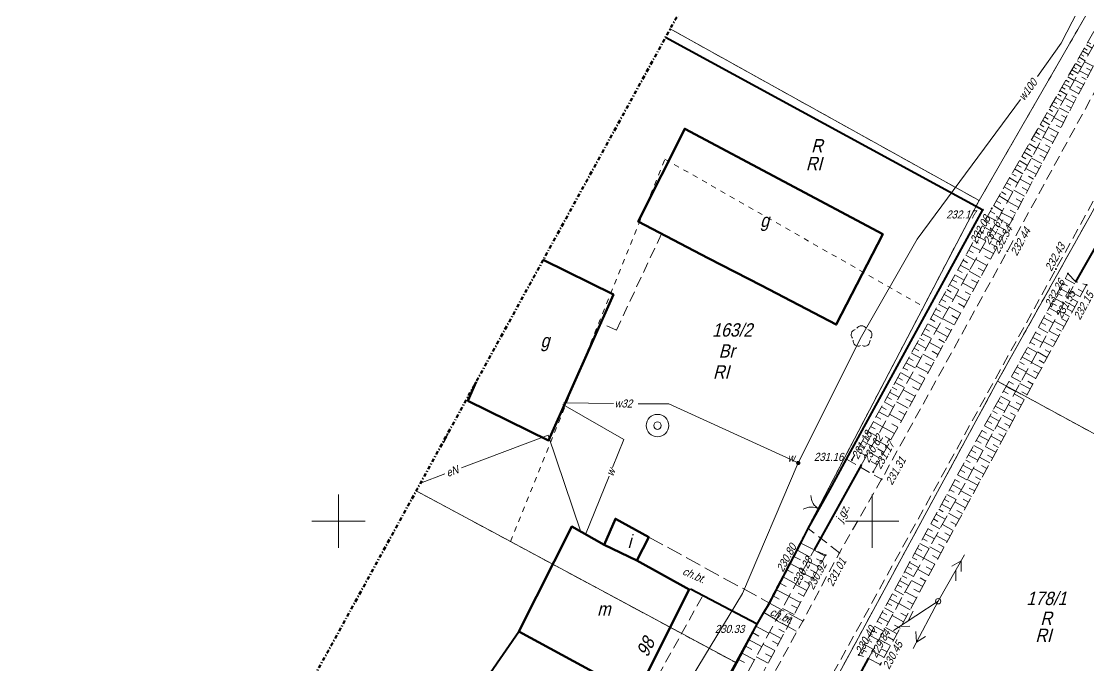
# Model space of a CAD drawing. Extents: x 7449598 to 7450455, y 5563374 to 5564952.
# Drawn here: x 7449870.3 to 7449970.3, y 5564036.5 to 5564096.8 of the extents above; entities that cross this region are included whole.
import ezdxf
from ezdxf.enums import TextEntityAlignment as Align

# ---------------------------------------------------------------- set-up
doc = ezdxf.new("R2010")
doc.units = 0
doc.header["$MEASUREMENT"] = 0
for name, pattern in [('217-500', [2, -0.5, 1.5]), ('218-500', [1, 0.5, -0.5]), ('420-500', [1.5, 1, -0.5]), ('823-500', [1.75, 1.25, -0.5]), ('DGN Style 4', [0.686427, 0.343214, -0.171607, 0, -0.171607])]:
    doc.linetypes.add(name, pattern=pattern)
for name, color, linetype, lineweight in [('21', 252, 'Continuous', 0), ('40', 252, 'Continuous', 0), ('52', 252, 'Continuous', 0), ('61', 252, 'Continuous', 0), ('EDZPD_219', 7, 'Continuous', 0), ('GULENN', 1, 'Continuous', 13), ('GULTPR', 36, 'Continuous', 13), ('GUPWZA', 7, 'Continuous', 0), ('SDRPK_420', 7, 'Continuous', 0), ('SDRPK_423', 7, 'Continuous', 0), ('SDRPT_414', 7, 'Continuous', 0), ('SZOPO_902', 7, 'Continuous', 0), ('SZOPO_905', 7, 'Continuous', 0), ('UEEPA_510', 7, 'Continuous', 0), ('UEEPO_585', 7, 'Continuous', 0), ('UWWPO_581', 7, 'Continuous', 0), ('Warstwa 1', 7, 'Continuous', 0), ('Warstwa 24', 7, 'Continuous', 0), ('Warstwa 26', 7, 'Continuous', 0), ('Warstwa 28', 7, 'Continuous', 0), ('Warstwa 29', 7, 'Continuous', 0), ('Warstwa 3', 7, 'Continuous', 0), ('Warstwa 4', 7, 'Continuous', 0), ('Warstwa 60', 7, 'Continuous', 0), ('Warstwa 8', 7, 'Continuous', 0), ('WUKPS_403', 7, 'Continuous', 0), ('WUKPS_820', 7, 'Continuous', 0), ('WUKPS_823', 7, 'Continuous', 0), ('WUKPS_824', 7, 'Continuous', 0)]:
    doc.layers.add(name, color=color, linetype=linetype, lineweight=lineweight)
doc.styles.add('Style-WORKING_1250 I 0.26180', font='WORKING_1250.shx', dxfattribs={"oblique": 14.999978})

# ---------------------------------------------------------------- blocks, each defined once
blk = doc.blocks.new('STD')
at = {"layer": '40', "color": 0, "linetype": 'Continuous', "lineweight": 0}
for radius in [105, 35]:
    blk.add_circle((-0.03106, 0.01725), radius, dxfattribs=at)
blk = doc.blocks.new('DLN')
at = {"layer": '52', "color": 0, "linetype": 'Continuous', "lineweight": -2}
for centre, start, end in [((-0.0401, 50.02395), 30.77175, 149.114219), ((-47.6401, 15.52395), 102.662644, 221.349847), ((47.5599, 15.52395), 318.717503, 77.306586), ((-29.4401, -40.47605), 174.877086, 293.229456), ((29.3599, -40.47605), 246.770647, 5.322325)]:
    blk.add_arc(centre, 50, start, end, dxfattribs=at)
blk = doc.blocks.new('510_1')
at = {"layer": 'UEEPA_510', "color": 7, "linetype": 'Continuous', "lineweight": 13}
blk.add_circle((0, 0), 0.25, dxfattribs=at)
blk = doc.blocks.new('KOLO')
blk.add_hatch(color=0).paths.add_polyline_path([(0, -5), (-1.2941, -4.82963), (-2.5, -4.33013), (-3.53553, -3.53553), (-4.33013, -2.5), (-4.82963, -1.2941), (-5, 0), (-4.82963, 1.2941), (-4.33013, 2.5), (-3.53553, 3.53553), (-2.5, 4.33013), (-1.2941, 4.82963), (0, 5), (1.2941, 4.82963), (2.5, 4.33013), (3.53553, 3.53553), (4.33013, 2.5), (4.82963, 1.2941), (5, 0), (4.82963, -1.2941), (4.33013, -2.5), (3.53553, -3.53553), (2.5, -4.33013), (1.2941, -4.82963)], flags=16)
blk = doc.blocks.new('SUPE04_2')
at = {"color": 0, "flags": 128}
for points in [[(0, 0), (-100, 0)], [(-69.82163, -10), (-87.14214, 0), (-69.82163, 10)]]:
    blk.add_lwpolyline(points, dxfattribs=at)
blk = doc.blocks.new('SUPT01_2')
at = {"color": 0, "flags": 128}
for points in [[(0, 0), (-100, 0)], [(-69.82163, -10), (-87.14214, 0)], [(-67.14214, 0), (-49.82163, 10)]]:
    blk.add_lwpolyline(points, dxfattribs=at)
blk = doc.blocks.new('905_1')
at = {"layer": 'SZOPO_905', "color": 7, "linetype": 'Continuous', "lineweight": 13}
for centre, start, end in [((-1.5, 0), 0, 60), ((1.5, 0), 120, 180)]:
    blk.add_arc(centre, 1.5, start, end, dxfattribs=at)
blk = doc.blocks.new('140_1')
at = {"layer": 'WUKPS_403', "linetype": 'Continuous', "lineweight": 13}
h = blk.add_hatch(color=256, dxfattribs=at)
edge = h.paths.add_edge_path()
edge.add_arc((0, 0), 0.045, 0, 360)
at = {"layer": 'WUKPS_403', "color": 7, "linetype": 'Continuous', "lineweight": 13}
blk.add_circle((0, 0), 0.045, dxfattribs=at)

msp = doc.modelspace()

# ---------------------------------------------------------------- linework, layer by layer
at = {"layer": '21', "color": 7, "linetype": 'Continuous', "lineweight": 30, "ltscale": 0.01, "flags": 128}
msp.add_lwpolyline([(7449910.25, 5564058.22), (7449909.87, 5564057.41), (7449909.78, 5564057.37)], dxfattribs=at)
at = {"layer": 'EDZPD_219', "color": 96, "linetype": 'Continuous', "lineweight": 13}
for p, q in [((7449988.62, 5564111.1), (7449961.76, 5564063.1)), ((7449972.77, 5564102.1), (7449960.03, 5564080.02)), ((7449931.09, 5564096.09), (7449960.03, 5564080.02)), ((7449937.35, 5564036.7), (7449960.03, 5564080.02)), ((7449961.76, 5564063.1), (7449928.84, 5564002.49)), ((7449961.76, 5564063.1), (7449990.48, 5564047.5)), ((7449937.35, 5564036.7), (7449907.29, 5564052.84)), ((7449937.35, 5564036.7), (7449925.19, 5564014.24))]:
    msp.add_line(p, q, dxfattribs=at)
at = {"layer": 'SDRPK_420', "color": 7, "linetype": '420-500', "lineweight": 13}
for p, q in [((7449930.28, 5564076.91), (7449926.05, 5564067.88)), ((7449926.05, 5564067.88), (7449924.6, 5564068.56)), ((7449947.61, 5564055.82), (7449950.9, 5564053.92)), ((7449946.94, 5564047.04), (7449944.03, 5564049.32))]:
    msp.add_line(p, q, dxfattribs=at)
at = {"layer": 'SDRPK_420', "color": 7, "linetype": '420-500', "lineweight": 13, "flags": 128}
for points in [[(7449881.24, 5563926.79), (7449890.91, 5563944.52), (7449908.2, 5563976.37), (7449932.16, 5564019.93), (7449942.95, 5564039.65), (7449943.52, 5564040.64), (7449946.94, 5564047.04), (7449950.9, 5564053.92), (7449962.69, 5564075.28), (7449979.37, 5564105.76), (7449991.38, 5564127.68), (7449991.97, 5564128.81), (7449995.91, 5564136.21)], [(7450000.28, 5564133.9), (7449983.71, 5564103.51), (7449967.23, 5564073.6), (7449945.6, 5564034.4), (7449939.4, 5564022.85), (7449936.97, 5564018.37), (7449915.5, 5563979.33), (7449912.2, 5563973.36), (7449895.25, 5563942.43), (7449886.72, 5563926.65), (7449884.33, 5563922.24), (7449879.79, 5563914.07), (7449879.35, 5563913.24), (7449869.49, 5563894.98)], [(7449928.06, 5564034.01), (7449928.91, 5564033.68), (7449934.15, 5564043.04)]]:
    msp.add_lwpolyline(points, dxfattribs=at)
at = {"layer": 'SDRPK_423', "color": 7, "linetype": '217-500', "lineweight": 13}
for p, q in [((7449929.08, 5564048.52), (7449940.38, 5564042.34)), ((7449943.52, 5564040.64), (7449940.38, 5564042.34)), ((7449939.85, 5564041.44), (7449942.95, 5564039.65))]:
    msp.add_line(p, q, dxfattribs=at)
at = {"layer": 'SDRPT_414', "color": 7, "linetype": 'Continuous', "lineweight": 40}
for p, q in [((7449969.11, 5564072.42), (7449971.53, 5564076.69)), ((7449948.99, 5564055.26), (7449944.59, 5564047.33)), ((7449947.6, 5564033.32), (7449949.67, 5564037.15))]:
    msp.add_line(p, q, dxfattribs=at)
at = {"layer": 'SZOPO_902', "color": 7, "linetype": 'Continuous', "lineweight": 40}
for p, q in [((7449944.03, 5564049.32), (7449946.06, 5564052.94)), ((7449939.85, 5564041.44), (7449940.38, 5564042.34)), ((7449939.23, 5564040.37), (7449939.85, 5564041.44))]:
    msp.add_line(p, q, dxfattribs=at)
at = {"layer": 'SZOPO_902', "color": 7, "linetype": 'Continuous', "lineweight": 40, "flags": 128}
for points in [[(7449930.65, 5564095.3), (7449960.39, 5564079.16)], [(7449946.06, 5564052.94), (7449947.61, 5564055.82), (7449960.39, 5564079.16)], [(7449940.38, 5564042.34), (7449943.34, 5564047.95), (7449944.03, 5564049.32)], [(7449931.62, 5564026.39), (7449939.23, 5564040.37), (7449932.99, 5564043.63)], [(7449914.24, 5564035.84), (7449916.9, 5564039.68)]]:
    msp.add_lwpolyline(points, dxfattribs=at)
at = {"layer": 'UEEPO_585', "color": 1, "linetype": 'Continuous', "lineweight": 13, "flags": 128}
for points in [[(7449911.53, 5564055), (7449919.67, 5564058.05), (7449922.71, 5564049.02)], [(7449907.69, 5564053.57), (7449909.96, 5564054.42)]]:
    msp.add_lwpolyline(points, dxfattribs=at)
at = {"layer": 'UWWPO_581', "color": 5, "linetype": 'Continuous', "lineweight": 13, "flags": 128}
for points in [[(7449965.51, 5564091.64), (7449967.73, 5564094.76), (7449973.47, 5564105.92), (7449984.13, 5564126.91), (7449995.12, 5564147.93)], [(7449943.09, 5564055.45), (7449949.02, 5564067.3), (7449954.24, 5564076.41), (7449963.91, 5564089.48)], [(7449928.09, 5564061), (7449930.96, 5564060.98), (7449943.09, 5564055.45), (7449937.88, 5564043.22), (7449927.71, 5564026.5), (7449921.91, 5564017.2), (7449916.38, 5564008.28), (7449911.04, 5563999.66)], [(7449921.02, 5564060.92), (7449926.74, 5564057.65), (7449925.69, 5564055.02)], [(7449921.09, 5564061.07), (7449925.78, 5564061.03)], [(7449925.37, 5564054.22), (7449923.17, 5564048.76)]]:
    msp.add_lwpolyline(points, dxfattribs=at)
at = {"layer": 'Warstwa 29', "color": 96, "linetype": '218-500', "lineweight": 13}
for p, q in [((7449988.62, 5564111.1), (7449961.76, 5564063.1)), ((7449961.76, 5564063.1), (7449988.62, 5564111.1)), ((7449960.03, 5564080.02), (7449972.77, 5564102.1)), ((7449972.77, 5564102.1), (7449960.03, 5564080.02)), ((7449931.09, 5564096.09), (7449960.03, 5564080.02)), ((7449960.03, 5564080.02), (7449931.09, 5564096.09)), ((7449916.12, 5564048.1), (7449930.6, 5564083.9)), ((7449930.6, 5564083.9), (7449954.83, 5564070.08)), ((7449957.69, 5564075.56), (7449960.03, 5564080.02)), ((7449960.03, 5564080.02), (7449957.69, 5564075.56)), ((7449954.83, 5564070.08), (7449957.69, 5564075.56)), ((7449957.69, 5564075.56), (7449954.83, 5564070.08)), ((7449937.35, 5564036.7), (7449954.83, 5564070.08)), ((7449954.83, 5564070.08), (7449937.35, 5564036.7)), ((7449961.76, 5564063.1), (7449945.94, 5564033.98)), ((7449945.94, 5564033.98), (7449961.76, 5564063.1)), ((7449961.76, 5564063.1), (7449990.48, 5564047.5)), ((7449990.48, 5564047.5), (7449961.76, 5564063.1)), ((7449907.29, 5564052.84), (7449916.12, 5564048.1)), ((7449916.12, 5564048.1), (7449907.29, 5564052.84)), ((7449916.12, 5564048.1), (7449937.35, 5564036.7)), ((7449937.35, 5564036.7), (7449916.12, 5564048.1)), ((7449937.35, 5564036.7), (7449925.19, 5564014.24)), ((7449925.19, 5564014.24), (7449937.35, 5564036.7))]:
    msp.add_line(p, q, dxfattribs=at)
at = {"layer": 'Warstwa 3', "color": 7, "linetype": 'Continuous', "lineweight": 53, "flags": 128}
for points in [[(7449934.66, 5564074.63), (7449928.08, 5564078.06), (7449932.45, 5564086.74), (7449951.01, 5564076.88), (7449946.65, 5564068.4), (7449939.64, 5564072.05)], [(7449924.9, 5564047.78), (7449927.95, 5564046.32), (7449932.87, 5564043.61), (7449927.91, 5564033.72), (7449916.9, 5564039.68), (7449921.86, 5564049.5)], [(7449927.95, 5564046.32), (7449924.9, 5564047.78), (7449925.96, 5564050.23), (7449929.08, 5564048.52)]]:
    msp.add_lwpolyline(points, close=True, dxfattribs=at)
msp.add_lwpolyline([(7449919.2, 5564074.48), (7449925.77, 5564071.22), (7449919.69, 5564057.56), (7449912.13, 5564061.27), (7449912.91, 5564063.06)], dxfattribs=at)
at = {"layer": 'Warstwa 60', "color": 7, "linetype": 'Continuous', "lineweight": 13}
for p, q in [((7449900, 5564047.5), (7449900, 5564052.5)), ((7449950, 5564047.5), (7449950, 5564052.5)), ((7449897.5, 5564050), (7449902.5, 5564050)), ((7449947.5, 5564050), (7449952.5, 5564050))]:
    msp.add_line(p, q, dxfattribs=at)
at = {"layer": 'Warstwa 8', "color": 7, "linetype": 'DGN Style 4', "lineweight": 53, "flags": 128}
msp.add_lwpolyline([(7450242.25, 5564757.19), (7450281.76, 5564736.22), (7450381.95, 5564923.76), (7450454.95, 5564884.92), (7450405.4, 5564791.85), (7450392.83, 5564798.55), (7450342.94, 5564703.75), (7450227.05, 5564484.37), (7450154.83, 5564348.79), (7449690.29, 5563497.19), (7449618.91, 5563522.75), (7449629.01, 5563547.14), (7449943.26, 5564118.2), (7449916.28, 5564132.94), (7449953.15, 5564197.69), (7449979.3, 5564183.67), (7450084.83, 5564375.48), (7450052.49, 5564392.85)], close=True, dxfattribs=at)
at = {"layer": 'WUKPS_820', "color": 7, "linetype": 'Continuous', "lineweight": 13}
for p, q in [((7449970.62, 5564094.28), (7449970.08, 5564094.6)), ((7449970.23, 5564094.86), (7449970.49, 5564094.7)), ((7449969.55, 5564093.69), (7449969.83, 5564093.53)), ((7449970.29, 5564093.69), (7449969.74, 5564094.01)), ((7449969.89, 5564094.27), (7449970.16, 5564094.11)), ((7449968.88, 5564092.52), (7449969.17, 5564092.35)), ((7449969.64, 5564092.51), (7449969.06, 5564092.84)), ((7449969.21, 5564093.1), (7449969.5, 5564092.94)), ((7449969.97, 5564093.1), (7449969.4, 5564093.43)), ((7449969.92, 5564093.02), (7449970.73, 5564092.59)), ((7449968.95, 5564091.26), (7449968.35, 5564091.61)), ((7449968.54, 5564091.94), (7449968.84, 5564091.76)), ((7449969.31, 5564091.92), (7449968.73, 5564092.26)), ((7449969.45, 5564092.17), (7449970.28, 5564091.73)), ((7449970.07, 5564091.34), (7449969.65, 5564091.56)), ((7449970.52, 5564092.2), (7449970.11, 5564092.41)), ((7449967.79, 5564090.64), (7449968.1, 5564090.46)), ((7449968.59, 5564090.61), (7449967.98, 5564090.96)), ((7449968.16, 5564091.29), (7449968.47, 5564091.11)), ((7449968.98, 5564091.32), (7449969.82, 5564090.88)), ((7449969.61, 5564090.48), (7449969.19, 5564090.7)), ((7449967.87, 5564089.29), (7449967.22, 5564089.66)), ((7449967.41, 5564089.99), (7449967.73, 5564089.8)), ((7449968.23, 5564089.95), (7449967.6, 5564090.31)), ((7449968.05, 5564089.62), (7449968.92, 5564089.16)), ((7449968.52, 5564090.47), (7449969.37, 5564090.02)), ((7449969.16, 5564089.62), (7449968.73, 5564089.85)), ((7449966.59, 5564088.56), (7449966.92, 5564088.37)), ((7449967.47, 5564088.57), (7449966.81, 5564088.95)), ((7449967, 5564089.27), (7449967.33, 5564089.09)), ((7449967.54, 5564088.7), (7449968.43, 5564088.23)), ((7449968.67, 5564088.7), (7449968.23, 5564088.93)), ((7449966.67, 5564087.12), (7449965.99, 5564087.52)), ((7449966.17, 5564087.85), (7449966.51, 5564087.65)), ((7449967.07, 5564087.85), (7449966.4, 5564088.24)), ((7449967.04, 5564087.78), (7449967.94, 5564087.31)), ((7449968.18, 5564087.77), (7449967.74, 5564088.01)), ((7449966.28, 5564086.4), (7449965.57, 5564086.81)), ((7449965.76, 5564087.13), (7449966.11, 5564086.93)), ((7449966.53, 5564086.87), (7449967.45, 5564086.38)), ((7449967.69, 5564086.85), (7449967.24, 5564087.09)), ((7449964.94, 5564085.71), (7449965.3, 5564085.5)), ((7449965.88, 5564085.68), (7449965.16, 5564086.09)), ((7449965.35, 5564086.42), (7449965.7, 5564086.21)), ((7449966.03, 5564085.95), (7449966.96, 5564085.46)), ((7449967.2, 5564085.92), (7449966.74, 5564086.17)), ((7449965.01, 5564084.1), (7449964.26, 5564084.54)), ((7449964.49, 5564084.93), (7449964.86, 5564084.71)), ((7449965.45, 5564084.89), (7449964.71, 5564085.32)), ((7449965.49, 5564084.97), (7449966.43, 5564084.47)), ((7449966.71, 5564085), (7449966.25, 5564085.24)), ((7449964.58, 5564083.31), (7449963.81, 5564083.76)), ((7449964.03, 5564084.15), (7449964.41, 5564083.93)), ((7449964.95, 5564083.99), (7449965.91, 5564083.48)), ((7449966.19, 5564084.01), (7449965.71, 5564084.26)), ((7449963.1, 5564082.53), (7449963.49, 5564082.3)), ((7449964.14, 5564082.53), (7449963.36, 5564082.98)), ((7449963.58, 5564083.37), (7449963.97, 5564083.14)), ((7449964.41, 5564083.01), (7449965.39, 5564082.49)), ((7449965.67, 5564083.02), (7449965.18, 5564083.27)), ((7449962.61, 5564081.68), (7449963.01, 5564081.45)), ((7449963.67, 5564081.67), (7449962.87, 5564082.14)), ((7449963.87, 5564082.02), (7449964.86, 5564081.5)), ((7449965.14, 5564082.02), (7449964.65, 5564082.29)), ((7449962.12, 5564080.84), (7449962.54, 5564080.6)), ((7449963.2, 5564080.82), (7449962.38, 5564081.29)), ((7449963.29, 5564080.98), (7449964.3, 5564080.44)), ((7449964.58, 5564080.97), (7449964.08, 5564081.23)), ((7449962.23, 5564079.04), (7449961.37, 5564079.54)), ((7449961.63, 5564079.99), (7449962.06, 5564079.75)), ((7449962.73, 5564079.96), (7449961.9, 5564080.45)), ((7449962.71, 5564079.93), (7449963.74, 5564079.38)), ((7449964.02, 5564079.91), (7449963.51, 5564080.18)), ((7449961.69, 5564078.08), (7449960.82, 5564078.56)), ((7449961.07, 5564079.02), (7449961.51, 5564078.78)), ((7449962.14, 5564078.88), (7449963.18, 5564078.33)), ((7449963.46, 5564078.85), (7449962.94, 5564079.13)), ((7449961.18, 5564077.16), (7449960.31, 5564077.65)), ((7449960.57, 5564078.1), (7449961, 5564077.86)), ((7449961.53, 5564077.79), (7449962.57, 5564077.21)), ((7449962.86, 5564077.74), (7449962.34, 5564078.02)), ((7449960.67, 5564076.25), (7449959.8, 5564076.73)), ((7449960.06, 5564077.19), (7449960.49, 5564076.95)), ((7449960.94, 5564076.74), (7449962, 5564076.16)), ((7449962.28, 5564076.69), (7449961.76, 5564076.98)), ((7449960.16, 5564075.33), (7449959.29, 5564075.81)), ((7449959.55, 5564076.27), (7449959.98, 5564076.03)), ((7449960.33, 5564075.63), (7449961.38, 5564075.05)), ((7449961.71, 5564075.64), (7449961.18, 5564075.93)), ((7449959.65, 5564074.42), (7449958.78, 5564074.9)), ((7449959.04, 5564075.36), (7449959.47, 5564075.11)), ((7449959.71, 5564074.52), (7449960.77, 5564073.94)), ((7449961.09, 5564074.53), (7449960.56, 5564074.82)), ((7449958.02, 5564073.53), (7449958.45, 5564073.28)), ((7449959.14, 5564073.5), (7449958.27, 5564073.98)), ((7449958.53, 5564074.44), (7449958.96, 5564074.2)), ((7449960.48, 5564073.41), (7449959.95, 5564073.7)), ((7449957.51, 5564072.61), (7449957.94, 5564072.37)), ((7449958.63, 5564072.58), (7449957.76, 5564073.07)), ((7449959.09, 5564073.41), (7449960.15, 5564072.82)), ((7449959.87, 5564072.3), (7449959.33, 5564072.59)), ((7449969, 5564072.23), (7449968.11, 5564072.72)), ((7449957, 5564071.69), (7449957.43, 5564071.45)), ((7449958.12, 5564071.67), (7449957.25, 5564072.15)), ((7449958.47, 5564072.3), (7449959.54, 5564071.71)), ((7449959.25, 5564071.18), (7449958.72, 5564071.48)), ((7449968.5, 5564071.31), (7449967.6, 5564071.8)), ((7449967.86, 5564072.26), (7449968.3, 5564072.02)), ((7449968.6, 5564071.49), (7449969.5, 5564071)), ((7449969.75, 5564071.46), (7449969.3, 5564071.71)), ((7449956.49, 5564070.78), (7449956.92, 5564070.54)), ((7449957.61, 5564070.75), (7449956.74, 5564071.24)), ((7449957.85, 5564071.19), (7449958.93, 5564070.6)), ((7449967.99, 5564070.39), (7449967.1, 5564070.88)), ((7449967.35, 5564071.34), (7449967.8, 5564071.1)), ((7449968.09, 5564070.57), (7449969, 5564070.08)), ((7449969.25, 5564070.54), (7449968.8, 5564070.79)), ((7449955.98, 5564069.86), (7449956.41, 5564069.62)), ((7449957.1, 5564069.84), (7449956.23, 5564070.32)), ((7449957.23, 5564070.08), (7449958.31, 5564069.48)), ((7449958.64, 5564070.07), (7449958.1, 5564070.37)), ((7449966.34, 5564069.51), (7449966.79, 5564069.26)), ((7449967.48, 5564069.48), (7449966.59, 5564069.96)), ((7449966.85, 5564070.42), (7449967.29, 5564070.18)), ((7449967.59, 5564069.65), (7449968.5, 5564069.16)), ((7449968.75, 5564069.62), (7449968.29, 5564069.87)), ((7449956.08, 5564068.01), (7449955.22, 5564068.49)), ((7449955.47, 5564068.95), (7449955.9, 5564068.71)), ((7449956.59, 5564068.92), (7449955.73, 5564069.41)), ((7449956.62, 5564068.96), (7449957.7, 5564068.37)), ((7449958.02, 5564068.96), (7449957.48, 5564069.25)), ((7449965.84, 5564068.59), (7449966.28, 5564068.34)), ((7449966.98, 5564068.56), (7449966.09, 5564069.05)), ((7449967.08, 5564068.74), (7449968, 5564068.24)), ((7449968.25, 5564068.7), (7449967.79, 5564068.95)), ((7449955.58, 5564067.09), (7449954.71, 5564067.58)), ((7449954.96, 5564068.03), (7449955.4, 5564067.79)), ((7449956, 5564067.85), (7449957.09, 5564067.25)), ((7449957.41, 5564067.84), (7449956.87, 5564068.14)), ((7449965.33, 5564067.67), (7449965.78, 5564067.42)), ((7449966.47, 5564067.64), (7449965.59, 5564068.13)), ((7449966.57, 5564067.82), (7449967.5, 5564067.31)), ((7449967.75, 5564067.78), (7449967.29, 5564068.03)), ((7449955.07, 5564066.18), (7449954.2, 5564066.66)), ((7449954.45, 5564067.12), (7449954.89, 5564066.88)), ((7449955.38, 5564066.74), (7449956.47, 5564066.14)), ((7449956.8, 5564066.73), (7449956.25, 5564067.03)), ((7449964.83, 5564066.75), (7449965.27, 5564066.51)), ((7449965.97, 5564066.72), (7449965.08, 5564067.21)), ((7449966.03, 5564066.83), (7449966.96, 5564066.33)), ((7449967.21, 5564066.79), (7449966.75, 5564067.04)), ((7449954.56, 5564065.26), (7449953.69, 5564065.74)), ((7449953.94, 5564066.2), (7449954.38, 5564065.96)), ((7449954.76, 5564065.63), (7449955.86, 5564065.03)), ((7449956.18, 5564065.62), (7449955.64, 5564065.92)), ((7449964.32, 5564065.83), (7449964.77, 5564065.59)), ((7449965.46, 5564065.8), (7449964.58, 5564066.29)), ((7449965.49, 5564065.85), (7449966.42, 5564065.34)), ((7449966.67, 5564065.8), (7449966.21, 5564066.05)), ((7449954.05, 5564064.35), (7449953.18, 5564064.83)), ((7449953.43, 5564065.29), (7449953.87, 5564065.05)), ((7449954.14, 5564064.52), (7449955.25, 5564063.91)), ((7449955.57, 5564064.5), (7449955.02, 5564064.81)), ((7449963.82, 5564064.91), (7449964.26, 5564064.67)), ((7449964.96, 5564064.89), (7449964.07, 5564065.37)), ((7449964.94, 5564064.86), (7449965.88, 5564064.35)), ((7449966.13, 5564064.81), (7449965.67, 5564065.07)), ((7449953.54, 5564063.43), (7449952.67, 5564063.91)), ((7449952.92, 5564064.37), (7449953.36, 5564064.13)), ((7449954.96, 5564063.39), (7449954.4, 5564063.69)), ((7449963.94, 5564063.05), (7449963.06, 5564063.53)), ((7449963.32, 5564063.99), (7449963.76, 5564063.75)), ((7449964.45, 5564063.97), (7449963.57, 5564064.45)), ((7449964.4, 5564063.88), (7449965.35, 5564063.36)), ((7449965.6, 5564063.83), (7449965.13, 5564064.08)), ((7449951.9, 5564062.54), (7449952.34, 5564062.3)), ((7449953.03, 5564062.51), (7449952.16, 5564063)), ((7449952.41, 5564063.46), (7449952.85, 5564063.21)), ((7449953.53, 5564063.41), (7449954.63, 5564062.8)), ((7449954.34, 5564062.27), (7449953.79, 5564062.58)), ((7449963.44, 5564062.13), (7449962.56, 5564062.61)), ((7449962.81, 5564063.07), (7449963.25, 5564062.83)), ((7449963.86, 5564062.89), (7449964.81, 5564062.38)), ((7449965.06, 5564062.84), (7449964.59, 5564063.1)), ((7449951.4, 5564061.63), (7449951.83, 5564061.38)), ((7449952.52, 5564061.6), (7449951.65, 5564062.08)), ((7449952.91, 5564062.3), (7449954.02, 5564061.69)), ((7449962.93, 5564061.21), (7449962.05, 5564061.7)), ((7449962.31, 5564062.16), (7449962.75, 5564061.91)), ((7449963.32, 5564061.91), (7449964.27, 5564061.39)), ((7449964.52, 5564061.85), (7449964.05, 5564062.11)), ((7449950.89, 5564060.71), (7449951.32, 5564060.47)), ((7449952.01, 5564060.68), (7449951.14, 5564061.17)), ((7449952.29, 5564061.19), (7449953.4, 5564060.57)), ((7449953.73, 5564061.16), (7449953.17, 5564061.47)), ((7449962.43, 5564060.3), (7449961.55, 5564060.78)), ((7449961.8, 5564061.24), (7449962.24, 5564061)), ((7449962.77, 5564060.92), (7449963.73, 5564060.4)), ((7449963.99, 5564060.86), (7449963.51, 5564061.12)), ((7449950.38, 5564059.79), (7449950.81, 5564059.55)), ((7449951.5, 5564059.77), (7449950.63, 5564060.25)), ((7449951.63, 5564060.01), (7449952.75, 5564059.39)), ((7449953.08, 5564059.98), (7449952.52, 5564060.29)), ((7449961.92, 5564059.38), (7449961.05, 5564059.86)), ((7449961.3, 5564060.32), (7449961.74, 5564060.08)), ((7449962.23, 5564059.94), (7449963.2, 5564059.41)), ((7449963.45, 5564059.88), (7449962.97, 5564060.14)), ((7449949.87, 5564058.88), (7449950.3, 5564058.64)), ((7449950.99, 5564058.85), (7449950.12, 5564059.34)), ((7449950.98, 5564058.83), (7449952.11, 5564058.21)), ((7449952.43, 5564058.8), (7449951.87, 5564059.11)), ((7449960.29, 5564058.48), (7449960.73, 5564058.24)), ((7449961.41, 5564058.46), (7449960.54, 5564058.94)), ((7449960.79, 5564059.4), (7449961.23, 5564059.16)), ((7449961.69, 5564058.96), (7449962.66, 5564058.43)), ((7449962.91, 5564058.89), (7449962.43, 5564059.15)), ((7449949.97, 5564057.02), (7449949.1, 5564057.51)), ((7449949.36, 5564057.96), (7449949.79, 5564057.72)), ((7449950.48, 5564057.94), (7449949.61, 5564058.42)), ((7449950.32, 5564057.66), (7449951.46, 5564057.03)), ((7449951.78, 5564057.62), (7449951.22, 5564057.93)), ((7449959.79, 5564057.56), (7449960.22, 5564057.32)), ((7449960.91, 5564057.54), (7449960.04, 5564058.02)), ((7449961.15, 5564057.97), (7449962.12, 5564057.44)), ((7449962.37, 5564057.9), (7449961.89, 5564058.17)), ((7449949.46, 5564056.11), (7449948.59, 5564056.59)), ((7449948.85, 5564057.05), (7449949.28, 5564056.81)), ((7449949.67, 5564056.48), (7449950.81, 5564055.85)), ((7449951.13, 5564056.44), (7449950.56, 5564056.76)), ((7449959.28, 5564056.64), (7449959.72, 5564056.4)), ((7449960.4, 5564056.62), (7449959.53, 5564057.1)), ((7449960.6, 5564056.99), (7449961.59, 5564056.45)), ((7449961.84, 5564056.91), (7449961.35, 5564057.18)), ((7449950.48, 5564055.27), (7449949.91, 5564055.58)), ((7449958.78, 5564055.72), (7449959.21, 5564055.49)), ((7449959.9, 5564055.71), (7449959.03, 5564056.18)), ((7449960.06, 5564056), (7449961.05, 5564055.46)), ((7449961.3, 5564055.93), (7449960.81, 5564056.19)), ((7449958.27, 5564054.81), (7449958.71, 5564054.57)), ((7449959.39, 5564054.79), (7449958.52, 5564055.26)), ((7449959.48, 5564054.95), (7449960.48, 5564054.41)), ((7449960.76, 5564054.94), (7449960.27, 5564055.21)), ((7449957.77, 5564053.89), (7449958.2, 5564053.65)), ((7449958.89, 5564053.87), (7449958.02, 5564054.35)), ((7449958.9, 5564053.9), (7449959.9, 5564053.36)), ((7449960.19, 5564053.88), (7449959.69, 5564054.16)), ((7449957.87, 5564052.03), (7449957.01, 5564052.51)), ((7449957.26, 5564052.97), (7449957.69, 5564052.73)), ((7449958.38, 5564052.95), (7449957.52, 5564053.43)), ((7449958.32, 5564052.85), (7449959.33, 5564052.3)), ((7449959.62, 5564052.83), (7449959.11, 5564053.1)), ((7449957.37, 5564051.12), (7449956.51, 5564051.59)), ((7449956.76, 5564052.05), (7449957.19, 5564051.81)), ((7449957.75, 5564051.8), (7449958.76, 5564051.25)), ((7449959.04, 5564051.78), (7449958.54, 5564052.05)), ((7449956.86, 5564050.2), (7449956, 5564050.67)), ((7449956.25, 5564051.13), (7449956.68, 5564050.89)), ((7449957.17, 5564050.75), (7449958.18, 5564050.2)), ((7449958.47, 5564050.72), (7449957.96, 5564051)), ((7449956.36, 5564049.28), (7449955.5, 5564049.75)), ((7449955.75, 5564050.21), (7449956.18, 5564049.98)), ((7449956.59, 5564049.7), (7449957.61, 5564049.14)), ((7449957.9, 5564049.67), (7449957.39, 5564049.95)), ((7449955.85, 5564048.36), (7449954.99, 5564048.83)), ((7449955.25, 5564049.29), (7449955.67, 5564049.06)), ((7449956.01, 5564048.65), (7449957.04, 5564048.09)), ((7449957.32, 5564048.62), (7449956.81, 5564048.9)), ((7449955.34, 5564047.44), (7449954.49, 5564047.91)), ((7449954.74, 5564048.37), (7449955.17, 5564048.14)), ((7449955.43, 5564047.6), (7449956.46, 5564047.04)), ((7449956.75, 5564047.56), (7449956.24, 5564047.84)), ((7449942.68, 5564046.7), (7449943.29, 5564046.37)), ((7449944.22, 5564046.64), (7449942.99, 5564047.29)), ((7449944.57, 5564047.3), (7449945.61, 5564046.74)), ((7449945.33, 5564046.22), (7449944.81, 5564046.49)), ((7449953.77, 5564046.6), (7449954.19, 5564046.37)), ((7449954.84, 5564046.53), (7449953.98, 5564047)), ((7449954.24, 5564047.46), (7449954.66, 5564047.22)), ((7449954.85, 5564046.55), (7449955.89, 5564045.98)), ((7449956.18, 5564046.51), (7449955.66, 5564046.79)), ((7449943.54, 5564045.4), (7449942.33, 5564046.04)), ((7449944, 5564046.25), (7449945.05, 5564045.69)), ((7449953.3, 5564045.75), (7449953.73, 5564045.51)), ((7449954.37, 5564045.67), (7449953.52, 5564046.14)), ((7449954.27, 5564045.5), (7449955.32, 5564044.93)), ((7449955.61, 5564045.46), (7449955.08, 5564045.74)), ((7449942.86, 5564044.15), (7449941.67, 5564044.78)), ((7449942.02, 5564045.44), (7449942.62, 5564045.13)), ((7449943.43, 5564045.19), (7449944.49, 5564044.63)), ((7449944.77, 5564045.16), (7449944.24, 5564045.44)), ((7449952.83, 5564044.9), (7449953.26, 5564044.66)), ((7449953.9, 5564044.82), (7449953.05, 5564045.29)), ((7449955.03, 5564044.4), (7449954.51, 5564044.69)), ((7449942.22, 5564042.97), (7449941.04, 5564043.59)), ((7449941.36, 5564044.19), (7449941.95, 5564043.88)), ((7449942.82, 5564044.08), (7449943.89, 5564043.51)), ((7449944.21, 5564044.1), (7449943.67, 5564044.38)), ((7449952.96, 5564043.12), (7449952.11, 5564043.58)), ((7449952.36, 5564044.04), (7449952.79, 5564043.81)), ((7449953.43, 5564043.97), (7449952.58, 5564044.44)), ((7449953.7, 5564044.45), (7449954.75, 5564043.88)), ((7449954.46, 5564043.35), (7449953.93, 5564043.64)), ((7449940.73, 5564043), (7449941.31, 5564042.69)), ((7449942.21, 5564042.96), (7449943.29, 5564042.38)), ((7449943.61, 5564042.98), (7449943.07, 5564043.26)), ((7449952.49, 5564042.26), (7449951.64, 5564042.73)), ((7449951.89, 5564043.19), (7449952.32, 5564042.96)), ((7449953.12, 5564043.4), (7449954.17, 5564042.82)), ((7449953.85, 5564042.23), (7449953.32, 5564042.52)), ((7449941.6, 5564041.84), (7449942.69, 5564041.26)), ((7449943.01, 5564041.85), (7449942.47, 5564042.14)), ((7449950.96, 5564041.48), (7449951.38, 5564041.25)), ((7449952.02, 5564041.41), (7449951.17, 5564041.88)), ((7449951.43, 5564042.34), (7449951.85, 5564042.1)), ((7449952.5, 5564042.28), (7449953.56, 5564041.71)), ((7449940.99, 5564040.72), (7449942.1, 5564040.13)), ((7449942.41, 5564040.73), (7449941.86, 5564041.02)), ((7449950.49, 5564040.63), (7449950.91, 5564040.4)), ((7449951.55, 5564040.56), (7449950.71, 5564041.02)), ((7449951.89, 5564041.17), (7449952.95, 5564040.59)), ((7449953.24, 5564041.11), (7449952.71, 5564041.4)), ((7449938.8, 5564039.58), (7449939.41, 5564039.25)), ((7449940.34, 5564039.51), (7449939.12, 5564040.17)), ((7449940.39, 5564039.6), (7449941.5, 5564039.01)), ((7449941.81, 5564039.61), (7449941.26, 5564039.9)), ((7449950.02, 5564039.78), (7449950.44, 5564039.55)), ((7449951.08, 5564039.71), (7449950.24, 5564040.17)), ((7449951.27, 5564040.05), (7449952.35, 5564039.47)), ((7449952.63, 5564039.99), (7449952.1, 5564040.28)), ((7449939.66, 5564038.26), (7449938.44, 5564038.93)), ((7449939.78, 5564038.48), (7449940.9, 5564037.89)), ((7449941.22, 5564038.48), (7449940.66, 5564038.78)), ((7449949.55, 5564038.92), (7449949.97, 5564038.69)), ((7449950.61, 5564038.86), (7449949.77, 5564039.32)), ((7449950.66, 5564038.93), (7449951.74, 5564038.35)), ((7449952.02, 5564038.87), (7449951.49, 5564039.17)), ((7449938.98, 5564037.02), (7449937.77, 5564037.68)), ((7449938.12, 5564038.34), (7449938.73, 5564038)), ((7449940.58, 5564037.29), (7449940.02, 5564037.59)), ((7449949.05, 5564038.01), (7449949.47, 5564037.77)), ((7449950.14, 5564038), (7449949.3, 5564038.46)), ((7449950.04, 5564037.82), (7449951.13, 5564037.23)), ((7449951.41, 5564037.76), (7449950.87, 5564038.05)), ((7449937.44, 5564037.09), (7449938.05, 5564036.76)), ((7449939.13, 5564037.3), (7449940.27, 5564036.7))]:
    msp.add_line(p, q, dxfattribs=at)
at = {"layer": 'WUKPS_823', "color": 7, "linetype": '823-500', "lineweight": 13}
for p, q in [((7449948.76, 5564037.48), (7449968.36, 5564073.18)), ((7449970.11, 5564072.12), (7449950.77, 5564036.57)), ((7449943.34, 5564047.95), (7449945.65, 5564046.81))]:
    msp.add_line(p, q, dxfattribs=at)
at = {"layer": 'WUKPS_823', "color": 7, "linetype": '823-500', "lineweight": 13, "flags": 128}
for points in [[(7449970.79, 5564095.83), (7449961.22, 5564079.28), (7449948.12, 5564055.74)], [(7449950.12, 5564054.61), (7449963.15, 5564078.26), (7449971.99, 5564094.97)], [(7449968.36, 5564073.18), (7449969.11, 5564072.42), (7449969.11, 5564072.42), (7449970.11, 5564072.12)], [(7449908.94, 5563980.12), (7449927.7, 5564013.1), (7449945.65, 5564046.81)], [(7449950.77, 5564036.57), (7449949.67, 5564037.15), (7449948.76, 5564037.48)]]:
    msp.add_lwpolyline(points, dxfattribs=at)
at = {"layer": 'WUKPS_824', "color": 7, "linetype": '823-500', "lineweight": 13}
msp.add_line((7449949.67, 5564037.15), (7449969.11, 5564072.42), dxfattribs=at)
at = {"layer": 'WUKPS_824', "color": 7, "linetype": '823-500', "lineweight": 13, "flags": 128}
for points in [[(7449948.99, 5564055.26), (7449962.13, 5564078.87), (7449971.27, 5564095.47)], [(7449908.06, 5563980.79), (7449926.29, 5564013.68), (7449944.59, 5564047.33)]]:
    msp.add_lwpolyline(points, dxfattribs=at)

# ---------------------------------------------------------------- block references
at = {"layer": '40', "color": 7, "linetype": 'Continuous', "lineweight": 0, "ltscale": 0.1, "xscale": 0.0100011, "yscale": 0.0100011, "zscale": 0.0100011, "rotation": 0.06631600000000001}
msp.add_blockref('STD', (7449929.9, 5564058.95), dxfattribs=at)
at = {"layer": '52', "color": 96, "linetype": 'Continuous', "lineweight": 13, "ltscale": 0.1, "xscale": 0.0100011, "yscale": 0.0100011, "zscale": 0.0100011, "rotation": 0.066315}
msp.add_blockref('DLN', (7449949.02, 5564067.3), dxfattribs=at)
at = {"layer": 'GULENN', "color": 1, "lineweight": 13, "ltscale": 0.1, "zscale": 0.05}
for xscale, yscale, rotation in [(0.04999999999999999, 0.04999999999999999, 240.3645686239738), (0.05000000000000002, 0.05000000000000002, 61.96940600373905)]:
    msp.add_blockref('SUPE04_2', (7449956.2, 5564042.51), dxfattribs=dict(at, xscale=xscale, yscale=yscale, rotation=rotation))
at = {"layer": 'GULTPR', "color": 30, "lineweight": 13, "ltscale": 0.1, "zscale": 0.05}
for xscale, yscale, rotation in [(0.05, 0.05, 240.3645686151583), (0.04999999999999999, 0.04999999999999999, 33.0921348398911)]:
    msp.add_blockref('SUPT01_2', (7449956.2, 5564042.51), dxfattribs=dict(at, xscale=xscale, yscale=yscale, rotation=rotation))
at = {"layer": 'GUPWZA', "color": 7, "lineweight": 0, "ltscale": 0.1, "xscale": 0.04000000000000001, "yscale": 0.04000000000000001, "zscale": 0.04000000000000001, "rotation": 90}
msp.add_blockref('KOLO', (7449943.09, 5564055.45), dxfattribs=at)
at = {"layer": 'SZOPO_905', "color": 7, "linetype": 'Continuous', "lineweight": 13, "rotation": 60.71744755879914}
msp.add_blockref('905_1', (7449945.04, 5564051.13), dxfattribs=at)
at = {"layer": 'UEEPA_510', "color": 7, "linetype": 'Continuous', "lineweight": 13}
msp.add_blockref('510_1', (7449956.2, 5564042.51), dxfattribs=at)
at = {"layer": 'WUKPS_403', "color": 7, "linetype": 'Continuous', "lineweight": 13}
for p in [(7449960.39, 5564079.16), (7449962.69, 5564075.28), (7449969.11, 5564072.42), (7449970.11, 5564072.12), (7449948.99, 5564055.26), (7449950.9, 5564053.92), (7449950.77, 5564036.57)]:
    msp.add_blockref('140_1', p, dxfattribs=at)
for p, rotation in [((7449961.22, 5564079.28), 61.13747277711698), ((7449962.13, 5564078.87), 61.13747277711698), ((7449963.15, 5564078.26), 61.13747277711698), ((7449967.23, 5564073.6), 61.31057707157865), ((7449968.36, 5564073.18), 61.45281435656573), ((7449947.61, 5564055.82), 61.10278269350379), ((7449948.12, 5564055.74), 61.10278269350379), ((7449950.12, 5564054.61), 60.90214448494), ((7449943.34, 5564047.95), 61.88106708589628), ((7449944.59, 5564047.33), 61.88106708589628), ((7449945.65, 5564046.81), 61.88106708589628), ((7449946.94, 5564047.04), 60.90214448494), ((7449939.23, 5564040.37), 61.45281435656573), ((7449948.76, 5564037.48), 61.45281435656573), ((7449949.67, 5564037.15), 61.45281435656573)]:
    msp.add_blockref('140_1', p, dxfattribs=dict(at, rotation=rotation))

# ---------------------------------------------------------------- texts
at = {"layer": '61', "color": 1, "linetype": 'Continuous', "lineweight": 13, "style": 'Style-WORKING_1250 I 0.26180', "oblique": 15, "width": 0.900007}
msp.add_text('eN', height=0.75, rotation=20.4907, dxfattribs=at).set_placement((7449910.12, 5564054.48), align=Align.MIDDLE_LEFT)
at = {"layer": 'UWWPO_581', "color": 5, "linetype": 'Continuous', "lineweight": 13, "style": 'Style-WORKING_1250 I 0.26180', "oblique": 15, "width": 0.900007}
for s, rotation, p in [('w100', 53.4971, (7449963.95, 5564089.53)), ('w32', 359.4384, (7449925.88, 5564061.03)), ('w', 68.1248, (7449925.39, 5564054.28))]:
    msp.add_text(s, height=0.75, rotation=rotation, dxfattribs=at).set_placement(p, align=Align.MIDDLE_LEFT)
at = {"layer": 'UWWPO_581', "color": 7, "linetype": 'Continuous', "lineweight": 13, "style": 'Style-WORKING_1250 I 0.26180', "oblique": 15, "width": 0.900007}
msp.add_text('w', height=0.75, rotation=0.0663, dxfattribs=at).set_placement((7449942.1, 5564055.94), align=Align.MIDDLE_LEFT)
at = {"layer": 'Warstwa 1', "color": 7, "linetype": 'Continuous', "lineweight": 0, "style": 'Style-WORKING_1250 I 0.26180', "oblique": 15, "width": 0.900007}
for s, rotation, p in [('j.gz.', 64.1145, (7449947.22, 5564049.83)), ('ch.bt.', 336.0873, (7449932.17, 5564045.05)), ('ch.bt.', 336.0873, (7449940.36, 5564041.24))]:
    msp.add_text(s, height=0.75, rotation=rotation, dxfattribs=at).set_placement(p)
at = {"layer": 'Warstwa 1', "color": 7, "linetype": 'Continuous', "lineweight": 30, "style": 'Style-WORKING_1250 I 0.26180', "oblique": 15, "width": 0.895998}
msp.add_text('98', height=1.25, rotation=63.3634, dxfattribs=at).set_placement((7449929.33, 5564037.94), align=Align.CENTER)
at = {"layer": 'Warstwa 24', "color": 96, "linetype": 'Continuous', "lineweight": 30, "style": 'Style-WORKING_1250 I 0.26180', "oblique": 15, "width": 0.899997}
for s, p in [('163/2', (7449935.01, 5564067.28)), ('178/1', (7449964.46, 5564042.15))]:
    msp.add_text(s, height=1.25, dxfattribs=at).set_placement(p)
at = {"layer": 'Warstwa 26', "color": 96, "linetype": 'Continuous', "lineweight": 30, "style": 'Style-WORKING_1250 I 0.26180', "oblique": 15, "width": 0.899997}
for p in [(7449943.8, 5564082.86), (7449935.1, 5564063.35), (7449965.3, 5564038.69)]:
    msp.add_text('RI', height=1.25, dxfattribs=at).set_placement(p)
at = {"layer": 'Warstwa 28', "color": 96, "linetype": 'Continuous', "lineweight": 30, "style": 'Style-WORKING_1250 I 0.26180', "oblique": 15, "width": 0.899997}
for s, p in [('R', (7449944.29, 5564084.52)), ('Br', (7449935.63, 5564065.31)), ('R', (7449965.77, 5564040.29))]:
    msp.add_text(s, height=1.25, dxfattribs=at).set_placement(p)
at = {"layer": 'Warstwa 4', "color": 7, "linetype": 'Continuous', "lineweight": 30, "style": 'Style-WORKING_1250 I 0.26180', "oblique": 15, "width": 0.899997}
for s, p in [('g', (7449939.52, 5564077.54)), ('g', (7449918.94, 5564066.28)), ('i', (7449927.1, 5564047.5)), ('m', (7449924.24, 5564041.15))]:
    msp.add_text(s, height=1.25, dxfattribs=at).set_placement(p)
at = {"layer": 'WUKPS_403', "color": 7, "linetype": 'Continuous', "lineweight": 13, "style": 'Style-WORKING_1250 I 0.26180', "oblique": 15, "width": 0.900007}
for s, p in [('232.17', (7449956.95, 5564078.34)), ('231.16', (7449944.56, 5564055.65)), ('230.33', (7449935.28, 5564039.54))]:
    msp.add_text(s, height=0.75, dxfattribs=at).set_placement(p)
for s, rotation, p in [('232.08', 61.1375, (7449959.79, 5564075.93)), ('231.61', 61.1375, (7449961.01, 5564075.83)), ('232.34', 61.1375, (7449961.87, 5564074.96)), ('232.44', 61.3106, (7449963.57, 5564074.78)), ('232.43', 61.3106, (7449966.81, 5564073.34)), ('232.26', 61.2324, (7449966.79, 5564069.96)), ('231.55', 61.1375, (7449967.78, 5564068.92)), ('232.15', 61.4528, (7449969.49, 5564068.78)), ('231.18', 61.1028, (7449948.7, 5564055.74)), ('230.62', 60.9021, (7449949.71, 5564055.42)), ('231.17', 60.9021, (7449950.81, 5564054.81)), ('231.31', 61.1028, (7449951.88, 5564053.32)), ('230.80', 61.8811, (7449941.66, 5564045.18)), ('230.28', 61.8811, (7449943.16, 5564043.94)), ('231.01', 61.8811, (7449946.33, 5564043.83)), ('230.92', 61.8811, (7449944.5, 5564043.52)), ('230.40', 61.4528, (7449949.05, 5564037.48)), ('229.84', 61.4528, (7449950.42, 5564037.15)), ('230.45', 61.4528, (7449951.6, 5564036.07))]:
    msp.add_text(s, height=0.75, rotation=rotation, dxfattribs=at).set_placement(p)

doc.saveas('drawing.dxf')
